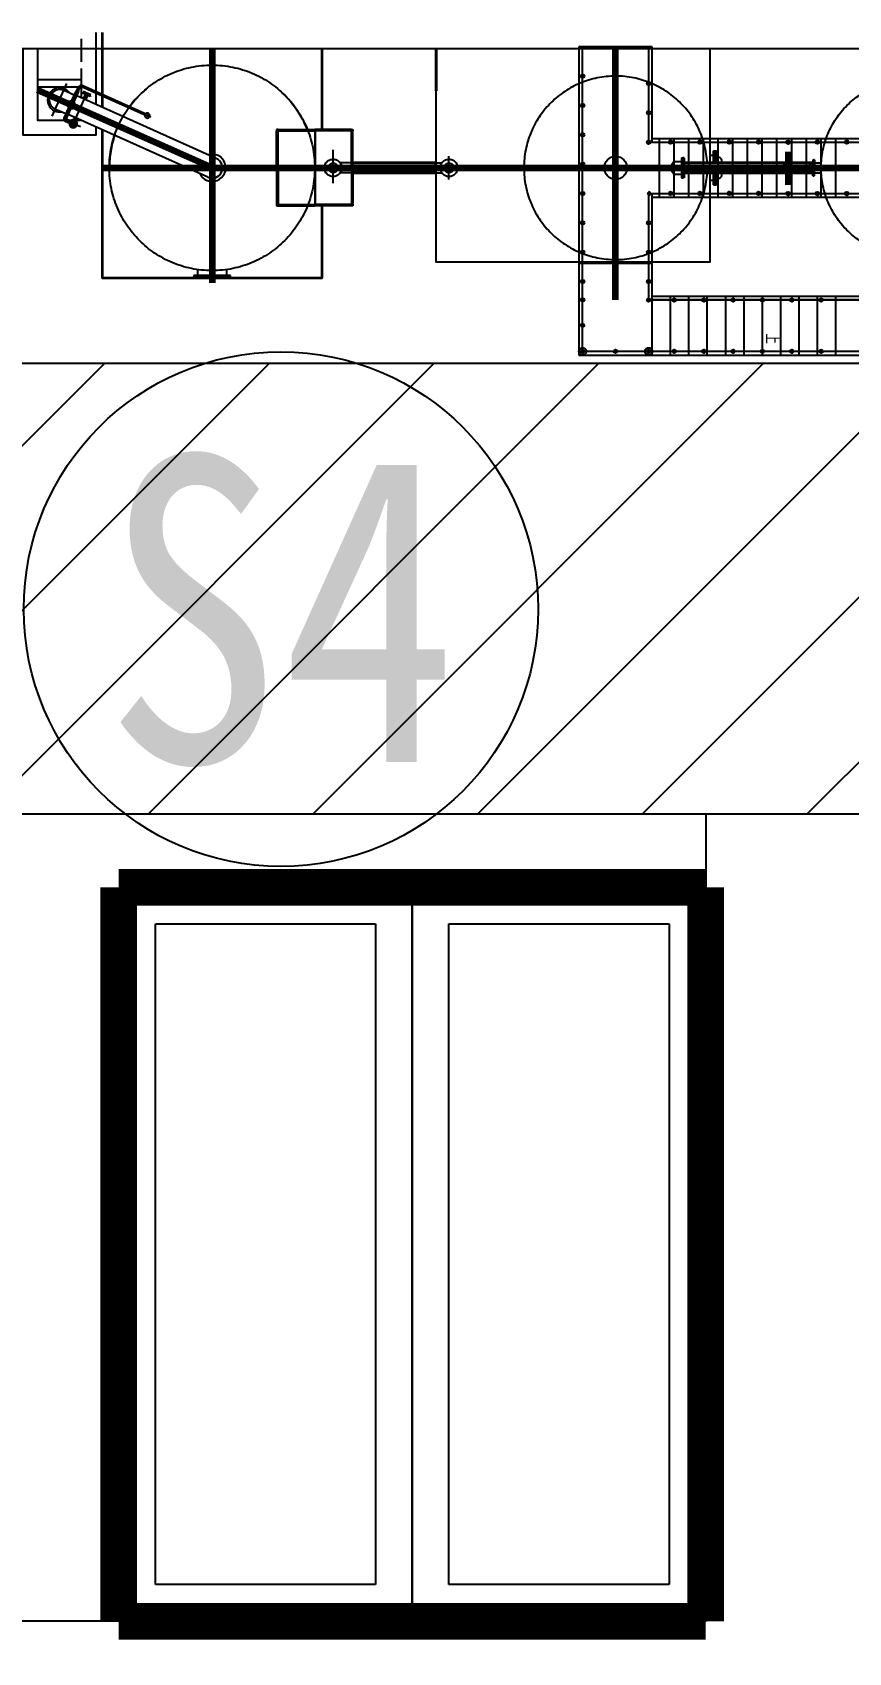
# Model space of a CAD drawing. Extents: x 93518 to 937116, y -359949 to 58022.
# Drawn here: x 691078 to 691627, y -115158 to -114068 of the extents above; entities that cross this region are included whole.
import ezdxf
from ezdxf.enums import TextEntityAlignment as Align

# ---------------------------------------------------------------- set-up
doc = ezdxf.new("R2010")
doc.units = 0
doc.header["$LTSCALE"] = 1000
doc.header["$MEASUREMENT"] = 0
for name, pattern in [('ACAD_ISO04W100', [30, 24, -3, 0, -3]), ('ACAD_ISO10W100', [18.5, 12, -3, 0.5, -3]), ('CENTER', [50.8, 31.75, -6.35, 6.35, -6.35]), ('CENTER2', [1.125, 0.75, -0.125, 0.125, -0.125]), ('DASH', [0.35, 0.25, -0.1]), ('DASHED', [0.75, 0.5, -0.25]), ('DASHEDX2', [38.1, 25.4, -12.7])]:
    doc.linetypes.add(name, pattern=pattern)
doc.layers.get('0').update_dxf_attribs({"color": 8, "linetype": 'CONTINUOUS'})
doc.layers.add('Z-本期建构筑物', color=8, linetype='CONTINUOUS')
doc.styles.add('HZ', font='geditxt.shx', dxfattribs={"width": 0.8, "bigfont": 'dxt.shx'})
doc.styles.add('SIMPLEX', font='simplex.shx', dxfattribs={"height": 0.2})
doc.styles.add('黑体', font='')
doc.styles.get('黑体').set_extended_font_data('@SimHei')

# ---------------------------------------------------------------- blocks, each defined once
blk = doc.blocks.new('jzw-bh')
blk.add_circle((0, 0), 1.4021)
at = {"style": 'SIMPLEX', "width": 0.8}
blk.add_attdef('JZW', text='', height=1, dxfattribs=at).set_placement((0, 0), align=Align.MIDDLE)
blk = doc.blocks.new('wq')
h = blk.add_hatch(color=8)
h.paths.add_polyline_path([(3754.0996, 1760.5752, -0.4142136), (3754.1246, 1760.5502), (3754.0996, 1760.5502), (3754.0996, 1760.5252, -1)])
h.paths.add_polyline_path([(3754.1246, 1760.5502, -0.4142136), (3754.0996, 1760.5252), (3754.0996, 1760.5502)], flags=17)
h = blk.add_hatch(color=8)
h.paths.add_polyline_path([(3754.9995, 1760.4252, 0.4142136), (3755.0245, 1760.4502), (3754.9995, 1760.4502), (3754.9995, 1760.4752, 1)])
h.paths.add_polyline_path([(3755.0245, 1760.4502, 0.4142136), (3754.9995, 1760.4752), (3754.9995, 1760.4502)], flags=17)
h = blk.add_hatch(color=8)
h.paths.add_polyline_path([(3754.0996, 1760.1752, -0.4142136), (3754.1246, 1760.1502), (3754.0996, 1760.1502), (3754.0996, 1760.1252, -1)])
h.paths.add_polyline_path([(3754.1246, 1760.1502, -0.4142136), (3754.0996, 1760.1252), (3754.0996, 1760.1502)], flags=17)
h = blk.add_hatch(color=8)
h.paths.add_polyline_path([(3754.9995, 1760.0252, 0.4142136), (3755.0245, 1760.0502), (3754.9995, 1760.0502), (3754.9995, 1760.0752, 1)])
h.paths.add_polyline_path([(3755.0245, 1760.0502, 0.4142136), (3754.9995, 1760.0752), (3754.9995, 1760.0502)], flags=17)
h = blk.add_hatch(color=8)
h.paths.add_polyline_path([(3754.0996, 1759.7752, -0.4142136), (3754.1246, 1759.7502), (3754.0996, 1759.7502), (3754.0996, 1759.7252, -1)])
h.paths.add_polyline_path([(3754.1246, 1759.7502, -0.4142136), (3754.0996, 1759.7252), (3754.0996, 1759.7502)], flags=17)
h = blk.add_hatch(color=8)
h.paths.add_polyline_path([(3754.9745, 1759.6496, -0.4142136), (3754.9995, 1759.6746), (3754.9995, 1759.6496), (3755.0245, 1759.6496, -1)])
h.paths.add_polyline_path([(3754.9995, 1759.6746, -0.4142136), (3755.0245, 1759.6496), (3754.9995, 1759.6496)], flags=17)
h = blk.add_hatch(color=8)
h.paths.add_polyline_path([(3755.324, 1759.6507, 0.4142136), (3755.299, 1759.6757), (3755.299, 1759.6507), (3755.274, 1759.6507, 1)])
h.paths.add_polyline_path([(3755.299, 1759.6757, 0.4142136), (3755.274, 1759.6507), (3755.299, 1759.6507)], flags=17)
h = blk.add_hatch(color=8)
h.paths.add_polyline_path([(3755.724, 1759.6507, 0.4142136), (3755.699, 1759.6757), (3755.699, 1759.6507), (3755.674, 1759.6507, 1)])
h.paths.add_polyline_path([(3755.699, 1759.6757, 0.4142136), (3755.674, 1759.6507), (3755.699, 1759.6507)], flags=17)
h = blk.add_hatch(color=8)
h.paths.add_polyline_path([(3756.124, 1759.6505, 0.4142136), (3756.099, 1759.6755), (3756.099, 1759.6505), (3756.074, 1759.6505, 1)])
h.paths.add_polyline_path([(3756.099, 1759.6755, 0.4142136), (3756.074, 1759.6505), (3756.099, 1759.6505)], flags=17)
h = blk.add_hatch(color=8)
h.paths.add_polyline_path([(3756.524, 1759.6505, 0.4142136), (3756.499, 1759.6755), (3756.499, 1759.6505), (3756.474, 1759.6505, 1)])
h.paths.add_polyline_path([(3756.499, 1759.6755, 0.4142136), (3756.474, 1759.6505), (3756.499, 1759.6505)], flags=17)
h = blk.add_hatch(color=8)
h.paths.add_polyline_path([(3756.924, 1759.6496, 0.4142136), (3756.899, 1759.6746), (3756.899, 1759.6496), (3756.874, 1759.6496, 1)])
h.paths.add_polyline_path([(3756.899, 1759.6746, 0.4142136), (3756.874, 1759.6496), (3756.899, 1759.6496)], flags=17)
h = blk.add_hatch(color=8)
h.paths.add_polyline_path([(3757.324, 1759.6498, 0.4142136), (3757.299, 1759.6748), (3757.299, 1759.6498), (3757.274, 1759.6498, 1)])
h.paths.add_polyline_path([(3757.299, 1759.6748, 0.4142136), (3757.274, 1759.6498), (3757.299, 1759.6498)], flags=17)
h = blk.add_hatch(color=8)
h.paths.add_polyline_path([(3757.724, 1759.6505, 0.4142136), (3757.699, 1759.6755), (3757.699, 1759.6505), (3757.674, 1759.6505, 1)])
h.paths.add_polyline_path([(3757.699, 1759.6755, 0.4142136), (3757.674, 1759.6505), (3757.699, 1759.6505)], flags=17)
h = blk.add_hatch(color=8)
h.paths.add_polyline_path([(3757.724, 1759.6501, 0.4142136), (3757.699, 1759.6751), (3757.699, 1759.6501), (3757.674, 1759.6501, 1)])
h.paths.add_polyline_path([(3757.699, 1759.6751, 0.4142136), (3757.674, 1759.6501), (3757.699, 1759.6501)], flags=17)
h = blk.add_hatch(color=8)
h.paths.add_polyline_path([(3754.0996, 1759.3752, -0.4142136), (3754.1246, 1759.3502), (3754.0996, 1759.3502), (3754.0996, 1759.3252, -1)])
h.paths.add_polyline_path([(3754.1246, 1759.3502, -0.4142136), (3754.0996, 1759.3252), (3754.0996, 1759.3502)], flags=17)
h = blk.add_hatch(color=8)
h.paths.add_polyline_path([(3754.0996, 1758.9754, -0.4142136), (3754.1246, 1758.9504), (3754.0996, 1758.9504), (3754.0996, 1758.9254, -1)])
h.paths.add_polyline_path([(3754.1246, 1758.9504, -0.4142136), (3754.0996, 1758.9254), (3754.0996, 1758.9504)], flags=17)
h = blk.add_hatch(color=8)
h.paths.add_polyline_path([(3754.9745, 1758.9496, -0.4142136), (3754.9995, 1758.9746), (3754.9995, 1758.9496), (3755.0245, 1758.9496, -1)])
h.paths.add_polyline_path([(3754.9995, 1758.9746, -0.4142136), (3755.0245, 1758.9496), (3754.9995, 1758.9496)], flags=17)
h = blk.add_hatch(color=8)
h.paths.add_polyline_path([(3755.324, 1758.9507, 0.4142136), (3755.299, 1758.9757), (3755.299, 1758.9507), (3755.274, 1758.9507, 1)])
h.paths.add_polyline_path([(3755.299, 1758.9757, 0.4142136), (3755.274, 1758.9507), (3755.299, 1758.9507)], flags=17)
h = blk.add_hatch(color=8)
h.paths.add_polyline_path([(3755.724, 1758.9507, 0.4142136), (3755.699, 1758.9757), (3755.699, 1758.9507), (3755.674, 1758.9507, 1)])
h.paths.add_polyline_path([(3755.699, 1758.9757, 0.4142136), (3755.674, 1758.9507), (3755.699, 1758.9507)], flags=17)
h = blk.add_hatch(color=8)
h.paths.add_polyline_path([(3756.124, 1758.9505, 0.4142136), (3756.099, 1758.9755), (3756.099, 1758.9505), (3756.074, 1758.9505, 1)])
h.paths.add_polyline_path([(3756.099, 1758.9755, 0.4142136), (3756.074, 1758.9505), (3756.099, 1758.9505)], flags=17)
h = blk.add_hatch(color=8)
h.paths.add_polyline_path([(3756.524, 1758.9505, 0.4142136), (3756.499, 1758.9755), (3756.499, 1758.9505), (3756.474, 1758.9505, 1)])
h.paths.add_polyline_path([(3756.499, 1758.9755, 0.4142136), (3756.474, 1758.9505), (3756.499, 1758.9505)], flags=17)
h = blk.add_hatch(color=8)
h.paths.add_polyline_path([(3756.924, 1758.9496, 0.4142136), (3756.899, 1758.9746), (3756.899, 1758.9496), (3756.874, 1758.9496, 1)])
h.paths.add_polyline_path([(3756.899, 1758.9746, 0.4142136), (3756.874, 1758.9496), (3756.899, 1758.9496)], flags=17)
h = blk.add_hatch(color=8)
h.paths.add_polyline_path([(3757.324, 1758.9498, 0.4142136), (3757.299, 1758.9748), (3757.299, 1758.9498), (3757.274, 1758.9498, 1)])
h.paths.add_polyline_path([(3757.299, 1758.9748, 0.4142136), (3757.274, 1758.9498), (3757.299, 1758.9498)], flags=17)
h = blk.add_hatch(color=8)
h.paths.add_polyline_path([(3757.724, 1758.9501, 0.4142136), (3757.699, 1758.9751), (3757.699, 1758.9501), (3757.674, 1758.9501, 1)])
h.paths.add_polyline_path([(3757.699, 1758.9751, 0.4142136), (3757.674, 1758.9501), (3757.699, 1758.9501)], flags=17)
h = blk.add_hatch(color=8)
h.paths.add_polyline_path([(3754.0996, 1758.5754, -0.4142136), (3754.1246, 1758.5504), (3754.0996, 1758.5504), (3754.0996, 1758.5254, -1)])
h.paths.add_polyline_path([(3754.1246, 1758.5504, -0.4142136), (3754.0996, 1758.5254), (3754.0996, 1758.5504)], flags=17)
h = blk.add_hatch(color=8)
h.paths.add_polyline_path([(3754.9995, 1758.5752, -0.4142136), (3755.0245, 1758.5502), (3754.9995, 1758.5502), (3754.9995, 1758.5252, -1)])
h.paths.add_polyline_path([(3755.0245, 1758.5502, -0.4142136), (3754.9995, 1758.5252), (3754.9995, 1758.5502)], flags=17)
h = blk.add_hatch(color=8)
h.paths.add_polyline_path([(3754.0996, 1758.1754, -0.4142136), (3754.1246, 1758.1504), (3754.0996, 1758.1504), (3754.0996, 1758.1254, -1)])
h.paths.add_polyline_path([(3754.1246, 1758.1504, -0.4142136), (3754.0996, 1758.1254), (3754.0996, 1758.1504)], flags=17)
h = blk.add_hatch(color=8)
h.paths.add_polyline_path([(3754.9995, 1758.1752, -0.4142136), (3755.0245, 1758.1502), (3754.9995, 1758.1502), (3754.9995, 1758.1252, -1)])
h.paths.add_polyline_path([(3755.0245, 1758.1502, -0.4142136), (3754.9995, 1758.1252), (3754.9995, 1758.1502)], flags=17)
h = blk.add_hatch(color=8)
h.paths.add_polyline_path([(3754.0996, 1757.7754, -0.4142136), (3754.1246, 1757.7504), (3754.0996, 1757.7504), (3754.0996, 1757.7254, -1)])
h.paths.add_polyline_path([(3754.1246, 1757.7504, -0.4142136), (3754.0996, 1757.7254), (3754.0996, 1757.7504)], flags=17)
h = blk.add_hatch(color=8)
h.paths.add_polyline_path([(3754.9995, 1757.7752, -0.4142136), (3755.0245, 1757.7502), (3754.9995, 1757.7502), (3754.9995, 1757.7252, -1)])
h.paths.add_polyline_path([(3755.0245, 1757.7502, -0.4142136), (3754.9995, 1757.7252), (3754.9995, 1757.7502)], flags=17)
h = blk.add_hatch(color=8)
h.paths.add_polyline_path([(3754.0996, 1757.5252, -0.4142136), (3754.1246, 1757.5002), (3754.0996, 1757.5002), (3754.0996, 1757.4752, -1)])
h.paths.add_polyline_path([(3754.1246, 1757.5002, -0.4142136), (3754.0996, 1757.4752), (3754.0996, 1757.5002)], flags=17)
h = blk.add_hatch(color=8)
h.paths.add_polyline_path([(3754.9995, 1757.525, -0.4142136), (3755.0245, 1757.5), (3754.9995, 1757.5), (3754.9995, 1757.475, -1)])
h.paths.add_polyline_path([(3755.0245, 1757.5, -0.4142136), (3754.9995, 1757.475), (3754.9995, 1757.5)], flags=17)
h = blk.add_hatch(color=8)
h.paths.add_polyline_path([(3755.3246, 1757.5, -0.4142136), (3755.3496, 1757.525), (3755.3496, 1757.5), (3755.3746, 1757.5, -1)])
h.paths.add_polyline_path([(3755.3496, 1757.525, -0.4142136), (3755.3746, 1757.5), (3755.3496, 1757.5)], flags=17)
h = blk.add_hatch(color=8)
h.paths.add_polyline_path([(3755.7246, 1757.5, -0.4142136), (3755.7496, 1757.525), (3755.7496, 1757.5), (3755.7746, 1757.5, -1)])
h.paths.add_polyline_path([(3755.7496, 1757.525, -0.4142136), (3755.7746, 1757.5), (3755.7496, 1757.5)], flags=17)
h = blk.add_hatch(color=8)
h.paths.add_polyline_path([(3756.1246, 1757.5, -0.4142136), (3756.1496, 1757.525), (3756.1496, 1757.5), (3756.1746, 1757.5, -1)])
h.paths.add_polyline_path([(3756.1496, 1757.525, -0.4142136), (3756.1746, 1757.5), (3756.1496, 1757.5)], flags=17)
h = blk.add_hatch(color=8)
h.paths.add_polyline_path([(3756.5246, 1757.5, -0.4142136), (3756.5496, 1757.525), (3756.5496, 1757.5), (3756.5746, 1757.5, -1)])
h.paths.add_polyline_path([(3756.5496, 1757.525, -0.4142136), (3756.5746, 1757.5), (3756.5496, 1757.5)], flags=17)
h = blk.add_hatch(color=8)
h.paths.add_polyline_path([(3756.9244, 1757.5, -0.4142136), (3756.9494, 1757.525), (3756.9494, 1757.5), (3756.9744, 1757.5, -1)])
h.paths.add_polyline_path([(3756.9494, 1757.525, -0.4142136), (3756.9744, 1757.5), (3756.9494, 1757.5)], flags=17)
h = blk.add_hatch(color=8)
h.paths.add_polyline_path([(3757.3244, 1757.5, -0.4142136), (3757.3494, 1757.525), (3757.3494, 1757.5), (3757.3744, 1757.5, -1)])
h.paths.add_polyline_path([(3757.3494, 1757.525, -0.4142136), (3757.3744, 1757.5), (3757.3494, 1757.5)], flags=17)
h = blk.add_hatch(color=8)
h.paths.add_polyline_path([(3754.0996, 1757.1795, -0.4142136), (3754.1246, 1757.1545), (3754.0996, 1757.1545), (3754.0996, 1757.1295, -1)])
h.paths.add_polyline_path([(3754.1246, 1757.1545, -0.4142136), (3754.0996, 1757.1295), (3754.0996, 1757.1545)], flags=17)
h = blk.add_hatch(color=8)
h.paths.add_polyline_path([(3754.0746, 1756.8002, -0.4142136), (3754.0996, 1756.8252), (3754.0996, 1756.8002), (3754.1246, 1756.8002, -1)])
h.paths.add_polyline_path([(3754.0996, 1756.8252, -0.4142136), (3754.1246, 1756.8002), (3754.0996, 1756.8002)], flags=17)
h = blk.add_hatch(color=8)
h.paths.add_polyline_path([(3754.5245, 1756.8, -0.4142136), (3754.5495, 1756.825), (3754.5495, 1756.8), (3754.5745, 1756.8, -1)])
h.paths.add_polyline_path([(3754.5495, 1756.825, -0.4142136), (3754.5745, 1756.8), (3754.5495, 1756.8)], flags=17)
h = blk.add_hatch(color=8)
h.paths.add_polyline_path([(3754.9745, 1756.8002, -0.4142136), (3754.9995, 1756.8252), (3754.9995, 1756.8002), (3755.0245, 1756.8002, -1)])
h.paths.add_polyline_path([(3754.9995, 1756.8252, -0.4142136), (3755.0245, 1756.8002), (3754.9995, 1756.8002)], flags=17)
h = blk.add_hatch(color=8)
h.paths.add_polyline_path([(3755.3246, 1756.8, -0.4142136), (3755.3496, 1756.825), (3755.3496, 1756.8), (3755.3746, 1756.8, -1)])
h.paths.add_polyline_path([(3755.3496, 1756.825, -0.4142136), (3755.3746, 1756.8), (3755.3496, 1756.8)], flags=17)
h = blk.add_hatch(color=8)
h.paths.add_polyline_path([(3755.7246, 1756.8, -0.4142136), (3755.7496, 1756.825), (3755.7496, 1756.8), (3755.7746, 1756.8, -1)])
h.paths.add_polyline_path([(3755.7496, 1756.825, -0.4142136), (3755.7746, 1756.8), (3755.7496, 1756.8)], flags=17)
h = blk.add_hatch(color=8)
h.paths.add_polyline_path([(3756.1246, 1756.8, -0.4142136), (3756.1496, 1756.825), (3756.1496, 1756.8), (3756.1746, 1756.8, -1)])
h.paths.add_polyline_path([(3756.1496, 1756.825, -0.4142136), (3756.1746, 1756.8), (3756.1496, 1756.8)], flags=17)
h = blk.add_hatch(color=8)
h.paths.add_polyline_path([(3756.5246, 1756.8, -0.4142136), (3756.5496, 1756.825), (3756.5496, 1756.8), (3756.5746, 1756.8, -1)])
h.paths.add_polyline_path([(3756.5496, 1756.825, -0.4142136), (3756.5746, 1756.8), (3756.5496, 1756.8)], flags=17)
h = blk.add_hatch(color=8)
h.paths.add_polyline_path([(3756.9244, 1756.8, -0.4142136), (3756.9494, 1756.825), (3756.9494, 1756.8), (3756.9744, 1756.8, -1)])
h.paths.add_polyline_path([(3756.9494, 1756.825, -0.4142136), (3756.9744, 1756.8), (3756.9494, 1756.8)], flags=17)
h = blk.add_hatch(color=8)
h.paths.add_polyline_path([(3757.3244, 1756.8, -0.4142136), (3757.3494, 1756.825), (3757.3494, 1756.8), (3757.3744, 1756.8, -1)])
h.paths.add_polyline_path([(3757.3494, 1756.825, -0.4142136), (3757.3744, 1756.8), (3757.3494, 1756.8)], flags=17)
at = {"color": 8, "linetype": 'CENTER', "lineweight": 100, "ltscale": 800}
for p, q in [((3749.0495, 1760.9255), (3749.0495, 1757.7337)), ((3754.5495, 1757.5), (3754.5495, 1760.9255)), ((3749.0495, 1759.3), (3746.6715, 1760.3585)), ((3756.8996, 1759.5177), (3756.8996, 1759.0676)), ((3747.5495, 1759.3), (3765.9996, 1759.3))]:
    blk.add_line(p, q, dxfattribs=at)
at = {"color": 8, "linetype": 'Continuous', "lineweight": 40}
for p, q in [((3752.1045, 1760.35), (3752.1045, 1760.9255)), ((3752.0881, 1759.3665), (3750.9695, 1759.3665)), ((3757.2379, 1759.3663), (3755.4844, 1759.3663)), ((3757.1996, 1759.3663), (3757.1996, 1759.2333)), ((3752.0881, 1759.2335), (3750.9695, 1759.2335)), ((3757.2379, 1759.2333), (3755.4844, 1759.2333)), ((3754.0494, 1758.008), (3755.0494, 1758.008)), ((3755.0496, 1758.008), (3754.0496, 1758.008))]:
    blk.add_line(p, q, dxfattribs=at)
at = {"color": 8, "linetype": 'DASHEDX2', "ltscale": 5}
for p, q in [((3754.0995, 1756.8), (3754.0995, 1760.9505)), ((3754.9995, 1760.9502), (3754.9995, 1759.6502)), ((3754.9995, 1759.6496), (3765.6996, 1759.651)), ((3755.0495, 1759.7008), (3765.6996, 1759.7008)), ((3755.149, 1758.9008), (3755.149, 1759.7008)), ((3755.349, 1758.9008), (3755.349, 1759.7008)), ((3755.549, 1758.9008), (3755.549, 1759.7008)), ((3755.749, 1758.9008), (3755.749, 1759.7008)), ((3755.949, 1758.9008), (3755.949, 1759.7008)), ((3756.149, 1758.9008), (3756.149, 1759.7008)), ((3756.349, 1758.8994), (3756.349, 1759.6994)), ((3756.549, 1758.8994), (3756.549, 1759.6994)), ((3756.749, 1758.8997), (3756.749, 1759.6997)), ((3756.949, 1758.8997), (3756.949, 1759.6997)), ((3757.149, 1758.8999), (3757.149, 1759.6999)), ((3757.349, 1758.8999), (3757.349, 1759.6999)), ((3757.549, 1758.9008), (3757.549, 1759.7008)), ((3754.9995, 1758.951), (3765.6996, 1758.951)), ((3754.9995, 1758.9505), (3754.9995, 1757.5)), ((3755.0495, 1758.9008), (3765.6996, 1758.9008)), ((3754.9995, 1757.5), (3764.1495, 1757.5)), ((3764.1495, 1757.5), (3754.9995, 1757.5)), ((3755.0495, 1757.55), (3764.1495, 1757.55)), ((3755.2995, 1756.75), (3755.2995, 1757.55)), ((3755.5495, 1756.75), (3755.5495, 1757.55)), ((3755.7995, 1756.75), (3755.7995, 1757.55)), ((3756.0495, 1756.75), (3756.0495, 1757.55)), ((3756.0495, 1756.75), (3756.0495, 1757.55)), ((3756.2995, 1756.75), (3756.2995, 1757.55)), ((3756.5495, 1756.75), (3756.5495, 1757.55)), ((3756.7995, 1756.75), (3756.7995, 1757.55)), ((3757.0495, 1756.75), (3757.0495, 1757.55)), ((3757.2995, 1756.75), (3757.2995, 1757.55)), ((3757.5495, 1756.75), (3757.5495, 1757.55)), ((3754.0495, 1756.75), (3764.1495, 1756.75)), ((3764.1495, 1756.8), (3754.0995, 1756.8))]:
    blk.add_line(p, q, dxfattribs=at)
at = {"color": 8}
for p, q in [((3747.2715, 1760.5), (3746.6715, 1760.5)), ((3747.2715, 1760.4), (3746.6715, 1760.4)), ((3747.1702, 1760.2897), (3747.0289, 1760.3531)), ((3747.2241, 1760.3226), (3747.1914, 1760.3372)), ((3749.1069, 1759.4281), (3747.2045, 1760.281)), ((3747.2284, 1760.3533), (3747.2114, 1760.3609)), ((3748.1636, 1760.0034), (3747.2713, 1760.4034)), ((3748.1712, 1760.0204), (3747.2789, 1760.4204)), ((3747.2829, 1760.3171), (3747.2886, 1760.3299)), ((3747.3878, 1760.2701), (3747.2829, 1760.3171)), ((3747.3114, 1760.3197), (3747.2886, 1760.3299)), ((3747.3986, 1760.2941), (3747.2936, 1760.3411)), ((3747.3122, 1760.3215), (3747.3114, 1760.3197)), ((3747.3122, 1760.3215), (3747.3715, 1760.2949)), ((3747.3196, 1760.3007), (3747.3511, 1760.2865)), ((3747.3715, 1760.2949), (3747.3707, 1760.2931)), ((3747.3707, 1760.2931), (3747.3935, 1760.2829)), ((3747.3935, 1760.2829), (3747.3878, 1760.2701)), ((3747.0553, 1760.0336), (3746.9141, 1760.0969)), ((3748.9921, 1759.1719), (3747.0896, 1760.0248)), ((3747.1518, 1759.8842), (3747.0483, 1759.9306)), ((3747.1664, 1759.9168), (3747.0697, 1759.9601)), ((3752.0881, 1759.3665), (3752.0881, 1759.2335)), ((3755.3556, 1759.3868), (3755.4483, 1759.3868)), ((3755.4483, 1759.4369), (3755.4664, 1759.4369)), ((3755.4483, 1759.4369), (3755.4483, 1759.1626)), ((3755.4664, 1759.4369), (3755.4664, 1759.1626)), ((3755.4844, 1759.4369), (3755.4664, 1759.4369)), ((3755.4664, 1759.4369), (3755.4664, 1759.1626)), ((3755.4844, 1759.4369), (3755.4844, 1759.1626)), ((3755.8815, 1759.5324), (3755.9037, 1759.5324)), ((3755.8815, 1759.3663), (3755.8815, 1759.5324)), ((3755.9037, 1759.3663), (3755.9037, 1759.5324)), ((3755.9037, 1759.5324), (3755.9259, 1759.5324)), ((3755.9037, 1759.3663), (3755.9037, 1759.5324)), ((3755.9259, 1759.3663), (3755.9259, 1759.5324)), ((3755.9607, 1759.4387), (3755.9259, 1759.4387)), ((3755.9954, 1759.3663), (3755.9954, 1759.404)), ((3757.2378, 1759.4079), (3757.2378, 1759.3)), ((3757.2378, 1759.4079), (3757.25, 1759.4079)), ((3757.25, 1759.4079), (3757.25, 1759.3)), ((3757.2622, 1759.4079), (3757.25, 1759.4079)), ((3757.25, 1759.4079), (3757.25, 1759.3)), ((3757.2622, 1759.4079), (3757.2622, 1759.3)), ((3757.2622, 1759.3665), (3757.35, 1759.3665)), ((3755.3556, 1759.2128), (3755.4483, 1759.2128)), ((3755.4483, 1759.1626), (3755.4664, 1759.1626)), ((3755.4844, 1759.1626), (3755.4664, 1759.1626)), ((3755.8815, 1759.0672), (3755.8815, 1759.2333)), ((3755.9037, 1759.0672), (3755.9037, 1759.2333)), ((3755.9037, 1759.0672), (3755.9037, 1759.2333)), ((3755.9259, 1759.0672), (3755.9259, 1759.2333)), ((3755.9259, 1759.1609), (3755.9607, 1759.1609)), ((3755.9954, 1759.1956), (3755.9954, 1759.2333)), ((3757.35, 1759.3), (3757.2174, 1759.3)), ((3757.2378, 1759.1921), (3757.2378, 1759.3)), ((3757.2378, 1759.1921), (3757.25, 1759.1921)), ((3757.25, 1759.1921), (3757.25, 1759.3)), ((3757.25, 1759.1921), (3757.25, 1759.3)), ((3757.2622, 1759.1921), (3757.25, 1759.1921)), ((3757.2622, 1759.1921), (3757.2622, 1759.3)), ((3757.2622, 1759.2335), (3757.35, 1759.2335)), ((3755.8815, 1759.0672), (3755.9037, 1759.0672)), ((3755.9037, 1759.0672), (3755.9259, 1759.0672)), ((3741.4458, 1750.5), (3747.5817, 1756.636)), ((3743.6909, 1750.5), (3749.8268, 1756.636)), ((3745.9359, 1750.5), (3752.0719, 1756.636)), ((3748.181, 1750.5), (3754.3169, 1756.636)), ((3750.4261, 1750.5), (3756.562, 1756.636)), ((3752.6711, 1750.5), (3758.807, 1756.636)), ((3754.9162, 1750.5), (3761.0521, 1756.636)), ((3757.1612, 1750.5), (3763.2972, 1756.636)), ((3740.7785, 1750.5), (3759.68, 1750.5)), ((3747.7785, 1749.5), (3751.7785, 1749.5)), ((3751.7785, 1749.5), (3751.7785, 1739.5)), ((3751.7785, 1739.5), (3751.7785, 1749.5)), ((3748.2785, 1740), (3748.2785, 1749)), ((3748.2785, 1749), (3751.2785, 1749)), ((3748.2785, 1749), (3751.2785, 1749)), ((3748.2785, 1749), (3751.2785, 1749)), ((3748.2785, 1740), (3748.2785, 1749)), ((3751.2785, 1749), (3751.2785, 1740)), ((3751.2785, 1749), (3751.2785, 1740)), ((3752.2785, 1749), (3755.2785, 1749)), ((3752.2785, 1740), (3752.2785, 1749)), ((3755.2785, 1749), (3755.2785, 1740)), ((3751.2785, 1740), (3748.2785, 1740)), ((3751.2785, 1740), (3748.2785, 1740)), ((3755.2785, 1740), (3752.2785, 1740))]:
    blk.add_line(p, q, dxfattribs=at)
at = {"color": 8, "linetype": 'ACAD_ISO04W100'}
for p, q in [((3746.872, 1760.0032), (3747.0709, 1760.4468)), ((3747.0466, 1759.9705), (3747.2382, 1760.3979)), ((3747.1518, 1759.8842), (3747.3485, 1760.3231)), ((3748.2163, 1759.99), (3747.2751, 1760.4119)), ((3747.2559, 1759.8571), (3747.0556, 1759.9469)), ((3750.6995, 1759.0892), (3750.6995, 1759.544)), ((3752.2781, 1759.1432), (3752.2781, 1759.4568))]:
    blk.add_line(p, q, dxfattribs=at)
at = {"color": 8, "linetype": 'Continuous'}
for p, q in [((3747.1144, 1760.1654), (3747.1914, 1760.3372)), ((3747.147, 1760.1507), (3747.2241, 1760.3226)), ((3747.2114, 1760.3609), (3747.1914, 1760.3372)), ((3747.2114, 1760.3609), (3747.2297, 1760.4017)), ((3747.2284, 1760.3533), (3747.2241, 1760.3226)), ((3747.2284, 1760.3533), (3747.2467, 1760.394)), ((3747.2467, 1760.394), (3747.2297, 1760.4017)), ((3747.2789, 1760.4204), (3747.2713, 1760.4034)), ((3747.319, 1760.3009), (3747.2924, 1760.2416)), ((3747.3122, 1760.3215), (3747.3122, 1760.3215)), ((3747.3516, 1760.2863), (3747.325, 1760.2269)), ((3752.1045, 1758.015), (3752.1045, 1760.35)), ((3755.8346, 1760.35), (3755.8346, 1759.3663)), ((3747.0936, 1760.1189), (3747.0303, 1759.9778)), ((3747.066, 1759.97), (3747.1262, 1760.1043)), ((3748.1553, 1760.0275), (3748.1477, 1760.0105)), ((3747.0719, 1759.9832), (3747.0393, 1759.9978)), ((3747.1501, 1759.9241), (3747.1768, 1759.9836)), ((3747.1591, 1759.9441), (3747.1917, 1759.9295)), ((3747.1754, 1759.8932), (3747.2094, 1759.9689)), ((3749.9495, 1759.8221), (3749.9295, 1759.8221)), ((3749.9295, 1759.8221), (3749.9295, 1759.8021)), ((3749.9295, 1759.3021), (3749.9295, 1759.8021)), ((3749.9495, 1759.8221), (3750.4495, 1759.8221)), ((3749.9495, 1759.8021), (3750.4495, 1759.8021)), ((3749.9495, 1759.3021), (3749.9495, 1759.8021)), ((3750.9495, 1759.8221), (3750.4495, 1759.8221)), ((3750.9495, 1759.8021), (3750.4495, 1759.8021)), ((3750.4495, 1759.8021), (3750.4495, 1758.8021)), ((3750.4552, 1759.8021), (3750.4552, 1758.8021)), ((3750.9495, 1759.8221), (3750.9695, 1759.8221)), ((3750.9495, 1759.3021), (3750.9495, 1759.8021)), ((3750.9695, 1759.8221), (3750.9695, 1759.8021)), ((3750.9695, 1759.3021), (3750.9695, 1759.8021)), ((3755.3556, 1759.3868), (3755.4483, 1759.3868)), ((3755.8345, 1759.4734), (3755.8815, 1759.4734)), ((3749.9295, 1759.3021), (3749.9295, 1758.8021)), ((3749.9495, 1759.3021), (3749.9495, 1758.8021)), ((3750.9495, 1759.3021), (3750.9495, 1758.8021)), ((3750.9695, 1759.3021), (3750.9695, 1758.8021)), ((3755.3556, 1759.2128), (3755.4483, 1759.2128)), ((3755.8346, 1759.2333), (3755.8346, 1758.015)), ((3755.8815, 1759.1262), (3755.8345, 1759.1262)), ((3749.9295, 1758.8021), (3749.9295, 1758.7821)), ((3749.9295, 1758.7821), (3749.9495, 1758.7821)), ((3749.9495, 1758.8021), (3750.4495, 1758.8021)), ((3749.9495, 1758.7821), (3750.4495, 1758.7821)), ((3750.9495, 1758.8021), (3750.4495, 1758.8021)), ((3750.9495, 1758.7821), (3750.4495, 1758.7821)), ((3750.9695, 1758.7821), (3750.9495, 1758.7821)), ((3750.9695, 1758.8021), (3750.9695, 1758.7821)), ((3749.299, 1757.8329), (3748.8, 1757.8329)), ((3748.8, 1757.8329), (3748.8, 1757.8166)), ((3748.8, 1757.8166), (3749.299, 1757.8166)), ((3748.8298, 1757.8166), (3748.8321, 1757.8143)), ((3748.8522, 1757.9139), (3748.8522, 1757.8329)), ((3749.2468, 1757.9139), (3749.2468, 1757.8329)), ((3749.2692, 1757.8166), (3749.2669, 1757.8143)), ((3749.299, 1757.8166), (3749.299, 1757.8329)), ((3754.0496, 1758.015), (3752.1046, 1758.015))]:
    blk.add_line(p, q, dxfattribs=at)
at = {"color": 8, "ltscale": 2}
blk.add_line((3747.3333, 1760.289), (3747.3439, 1760.3128), dxfattribs=at)
at = {"color": 8, "linetype": 'CENTER2', "ltscale": 10}
for p, q in [((3750.9695, 1759.3665), (3750.7971, 1759.3665)), ((3752.0881, 1759.3665), (3752.1806, 1759.3665)), ((3750.9695, 1759.2335), (3750.7971, 1759.2335)), ((3752.0881, 1759.2335), (3752.1806, 1759.2335))]:
    blk.add_line(p, q, dxfattribs=at)
at = {"color": 8, "linetype": 'CENTER', "ltscale": 200}
blk.add_line((3752.4404, 1759.3), (3752.1267, 1759.3), dxfattribs=at)
at = {"color": 8, "linetype": 'ACAD_ISO10W100', "ltscale": 50}
for p, q in [((3748.8186, 1757.846), (3748.8186, 1757.7891)), ((3749.2803, 1757.8442), (3749.2803, 1757.7876))]:
    blk.add_line(p, q, dxfattribs=at)
at = {"color": 8}
for points in [[(3747.4715, 1760.3341), (3747.4715, 1761.1445)], [(3766.0328, 1760.9255), (3766.0328, 1756.636), (3746.3272, 1756.636), (3746.3272, 1760.9255)], [(3746.4715, 1760.9255), (3746.4715, 1759.75), (3747.4715, 1759.75), (3747.4715, 1759.8536)], [(3746.6715, 1760.9255), (3746.6715, 1759.95), (3747.0297, 1759.95)], [(3747.2715, 1760.7445), (3747.2715, 1761.0555)], [(3755.8345, 1760.9255), (3755.8345, 1758.015), (3752.1045, 1758.015), (3752.1045, 1760.9255)], [(3747.2715, 1760.2509), (3747.2715, 1760.6555)], [(3747.4715, 1760.1613), (3747.4715, 1760.3137)], [(3747.0924, 1759.95), (3747.1375, 1759.95)], [(3747.2009, 1759.95), (3747.2565, 1759.95)]]:
    blk.add_lwpolyline(points, dxfattribs=at)
at = {"color": 8, "lineweight": 35}
for points in [[(3747.5495, 1761.1445), (3747.5495, 1760.2991)], [(3750.5495, 1760.35), (3750.5495, 1760.9255)], [(3747.5495, 1760.2787), (3747.5495, 1760.1263)], [(3750.5495, 1759.8221), (3750.5495, 1760.35)], [(3747.5495, 1759.8186), (3747.5495, 1759.405)], [(3747.5495, 1759.6118), (3747.5495, 1757.8), (3750.5495, 1757.8), (3750.5495, 1758.7821)]]:
    blk.add_lwpolyline(points, dxfattribs=at)
at = {"color": 4}
blk.add_lwpolyline([(3669.988, 1760.9255), (3827.5926, 1760.9255), (3827.5926, 1609.2374), (3669.988, 1609.2374)], close=True, dxfattribs=at)
at = {"color": 8, "linetype": 'DASHEDX2', "ltscale": 5}
blk.add_lwpolyline([(3755.0495, 1759.6496), (3755.0495, 1760.95), (3754.0495, 1760.95), (3754.0495, 1756.75), (3755.0495, 1756.75), (3755.0495, 1758.951)], dxfattribs=at)
at = {"color": 8, "linetype": 'Continuous'}
blk.add_lwpolyline([(3748.8, 1757.7994), (3749.299, 1757.7994), (3749.299, 1757.8143), (3748.8, 1757.8143)], close=True, dxfattribs=at)
blk.add_lwpolyline([(3756.987, 1757.15, 0, 0, 0), (3756.612, 1757.15, 0.06, 0, 0), (3756.388, 1757.15, 0, 0, 0)], format="xyseb", dxfattribs=at)
at = {"color": 8}
blk.add_lwpolyline([(3740.7785, 1750.5), (3755.7785, 1750.5), (3755.7785, 1739.5), (3740.7785, 1739.5)], close=True, dxfattribs=at)
at = {"color": 8, "const_width": 0.5}
for points in [[(3747.7785, 1739.5), (3747.7785, 1749.5)], [(3747.7785, 1749.5), (3751.7785, 1749.5)], [(3751.7785, 1749.5), (3755.7785, 1749.5)], [(3755.7785, 1749.5), (3755.7785, 1739.5)], [(3751.7785, 1739.5), (3747.7785, 1739.5)], [(3755.7785, 1739.5), (3751.7785, 1739.5)]]:
    blk.add_lwpolyline(points, dxfattribs=at)
at = {"color": 8, "linetype": 'DASH', "ltscale": 1500}
blk.add_circle((3749.0495, 1759.3), 1.4, dxfattribs=at)
at = {"color": 8}
for centre in [(3754.0996, 1760.5502), (3754.9995, 1760.4502), (3754.0996, 1760.1502), (3754.9995, 1760.0502), (3754.0996, 1759.7502), (3754.9995, 1759.6496), (3755.299, 1759.6507), (3755.699, 1759.6507), (3756.099, 1759.6505), (3756.499, 1759.6505), (3756.899, 1759.6496), (3757.299, 1759.6498), (3757.699, 1759.6505), (3757.699, 1759.6501), (3754.0996, 1759.3502), (3754.0996, 1758.9504), (3755.299, 1758.9507), (3755.699, 1758.9507), (3756.099, 1758.9505), (3756.499, 1758.9505), (3756.899, 1758.9496), (3757.299, 1758.9498), (3757.699, 1758.9501), (3754.0996, 1758.5504), (3754.9995, 1758.5502), (3754.0996, 1758.1504), (3754.9995, 1758.1502), (3754.0996, 1757.7504), (3754.9995, 1757.7502), (3754.0996, 1757.5002), (3754.9995, 1757.5), (3755.3496, 1757.5), (3755.7496, 1757.5), (3756.1496, 1757.5), (3756.5496, 1757.5), (3756.9494, 1757.5), (3757.3494, 1757.5), (3754.0996, 1757.1545), (3754.0996, 1756.8002), (3754.5495, 1756.8), (3754.9995, 1756.8002), (3755.3496, 1756.8), (3755.7496, 1756.8), (3756.1496, 1756.8), (3756.5496, 1756.8), (3756.9494, 1756.8), (3757.3494, 1756.8)]:
    blk.add_circle(centre, 0.025, dxfattribs=at)
at = {"color": 8, "linetype": 'DASHEDX2', "ltscale": 10}
blk.add_circle((3758.5496, 1759.3003), 1.1995, dxfattribs=at)
at = {"color": 8, "linetype": 'ACAD_ISO04W100'}
for centre in [(3747.1307, 1760.1581), (3747.1591, 1759.9005)]:
    blk.add_circle(centre, 0.041, dxfattribs=at)
at = {"color": 8, "linetype": 'CENTER2', "ltscale": 10}
for centre, radius in [((3750.6995, 1759.3), 0.1181), ((3750.6995, 1759.3), 0.0665), ((3752.2781, 1759.3), 0.1181), ((3752.2781, 1759.3), 0.0665)]:
    blk.add_circle(centre, radius, dxfattribs=at)
at = {"color": 8, "linetype": 'Continuous'}
blk.add_circle((3754.5496, 1759.3), 0.156, dxfattribs=at)
at = {"color": 8, "linetype": 'DASHED', "ltscale": 0.1}
for centre in [(3754.0995, 1756.8), (3754.9995, 1756.8)]:
    blk.add_circle(centre, 0.05, dxfattribs=at)
at = {"color": 8, "linetype": 'DASH', "ltscale": 1500}
blk.add_arc((3754.5496, 1759.3), 1.25, 3.04108, 356.94193, dxfattribs=at)
at = {"color": 8}
for centre, radius, start, end in [((3746.9715, 1760.225), 0.1638, 72.11501, 245.85208), ((3746.9715, 1760.225), 0.1638, 34.81327, 72.11501), ((3749.0495, 1759.3), 1.4, 130.00522, 143.47716), ((3746.9715, 1760.225), 0.1638, 245.85208, 276.89087), ((3749.0495, 1759.3), 0.1404, 245.85208, 65.85208), ((3755.4053, 1759.2998), 0.1002, 119.74801, 240.25199), ((3755.9607, 1759.404), 0.0347, 0, 90), ((3755.9607, 1759.1956), 0.0347, 270, 0), ((3754.9995, 1758.9496), 0.025, 270, 90)]:
    blk.add_arc(centre, radius, start, end, dxfattribs=at)
at = {"color": 8, "linetype": 'Continuous'}
for centre, radius, start, end in [((3746.9715, 1760.225), 0.1404, 65.85208, 245.85208), ((3747.2637, 1760.3864), 0.0372, 65.85208, 155.85207), ((3747.2637, 1760.3864), 0.0186, 65.85208, 155.85207), ((3747.1307, 1760.1581), 0.054, 85.18364, 46.52051), ((3747.1307, 1760.1581), 0.0179, 155.85207, 335.85207), ((3748.1674, 1760.0119), 0.0335, 171.97969, 139.72445), ((3748.1674, 1760.0119), 0.00931, 245.85208, 65.85208), ((3747.0629, 1759.9632), 0.0357, 155.85207, 245.85208), ((3747.0728, 1759.9669), 0.00745, 155.85207, 245.85208), ((3747.1591, 1759.9005), 0.054, 175.18365, 46.52051), ((3747.1591, 1759.9005), 0.054, 85.18364, 136.52049), ((3747.1591, 1759.9005), 0.0179, 245.85208, 65.85208), ((3749.0495, 1759.3), 0.1862, 204.79015, 106.91399)]:
    blk.add_arc(centre, radius, start, end, dxfattribs=at)
at = {"color": 8, "linetype": 'ACAD_ISO04W100'}
blk.add_arc((3747.2637, 1760.3864), 0.0279, 65.85208, 155.85207, dxfattribs=at)
at = {"color": 8, "linetype": 'DASH', "ltscale": 1000}
for start, end in [(21.89919, 48.59104), (161.60657, 180)]:
    blk.add_arc((3749.0495, 1759.3), 1.4, start, end, dxfattribs=at)
at = {"color": 8, "linetype": 'ACAD_ISO10W100', "ltscale": 50}
blk.add_arc((3747.0629, 1759.9632), 0.0179, 155.85207, 245.85208, dxfattribs=at)
at = {"color": 8, "linetype": 'Continuous', "lineweight": 40}
blk.add_arc((3756.8996, 1759.2998), 0.0665, 90, 270, dxfattribs=at)
at = {"color": 8, "linetype": 'Continuous'}
for points in [[(3747.062, 1759.9244), (3747.065, 1759.9262), (3747.0707, 1759.9295), (3747.074, 1759.9352), (3747.0756, 1759.9379)], [(3747.0766, 1759.9571), (3747.0773, 1759.9537), (3747.0786, 1759.9472), (3747.0766, 1759.9409), (3747.0756, 1759.9379)]]:
    blk.add_open_spline(points, degree=3, knots=[0, 0, 0, 0, 10.1625711, 19.4489955, 19.4489955, 19.4489955, 19.4489955], dxfattribs=at)
at = {"color": 8}
ref = blk.add_blockref('jzw-bh', (3749.9878, 1753.2886), dxfattribs=dict(at, xscale=2.50000000000001, yscale=2.50000000000001, zscale=2.50000000000001, rotation=359.9999573616801))
ref.add_attrib('JZW', 'S4', dxfattribs={"height": 4.16667, "style": '黑体', "width": 0.85}).set_placement((3749.9878, 1753.2886), align=Align.MIDDLE)
at = {"color": 8, "linetype": 'ByBlock', "style": 'HZ', "width": 0.75}
blk.add_text('上', height=0.2, rotation=270, dxfattribs=at).set_placement((3756.689, 1756.9745), align=Align.MIDDLE_CENTER)
at = {"color": 8, "style": 'HZ', "width": 0.8}
for p in [(3758.7668, 1735.8555), (3729.686, 1643.9264), (3799.3404, 1612.5855)]:
    blk.add_attdef('9.80', p, '', height=3.5, dxfattribs=at)

msp = doc.modelspace()

# ---------------------------------------------------------------- block references
at = {"layer": 'Z-本期建构筑物', "xscale": 49.42079999997804, "yscale": 49.42079999997804, "zscale": 49.42079999997804}
msp.add_blockref('wq', (505917.6, -201104.7), dxfattribs=at)

doc.saveas('drawing.dxf')
